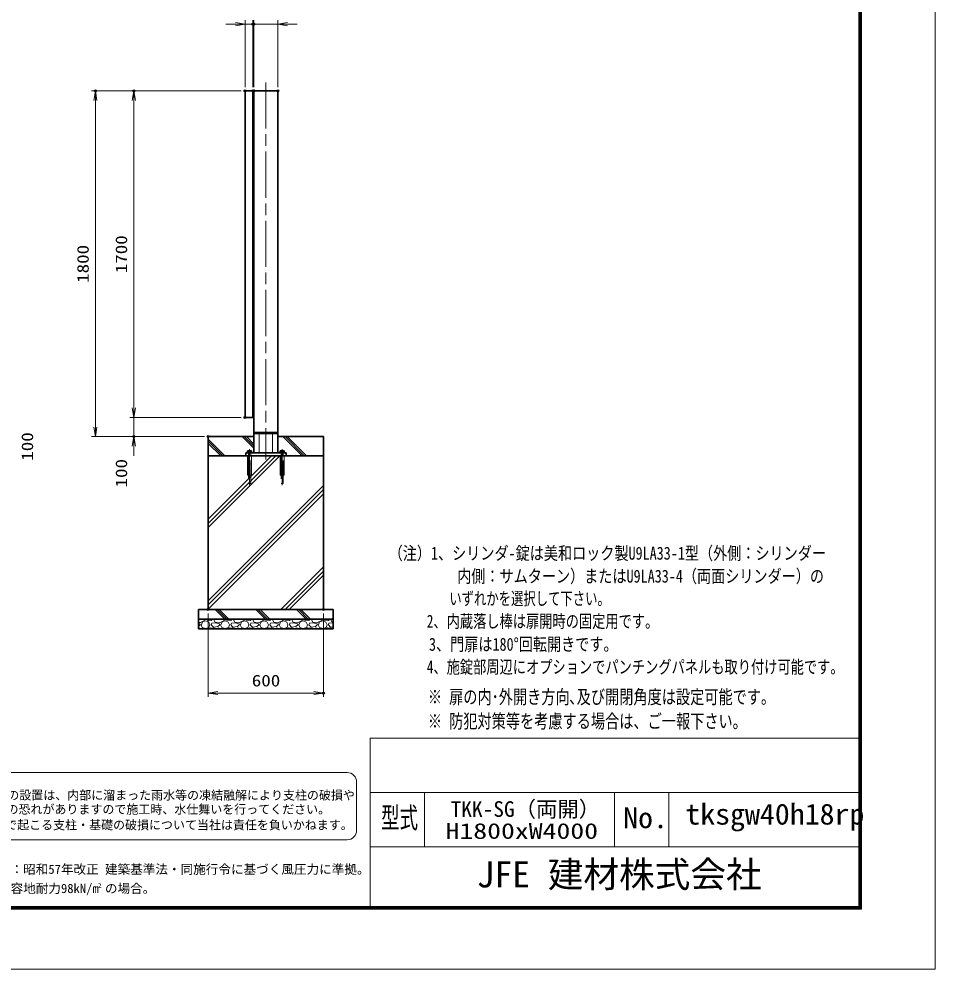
# Model space of a CAD drawing. Units: millimetres at full size. Extents: x -5940 to 5940, y -4200 to 4200.
# Drawn here: x 1171 to 5940, y -4200 to 746 of the extents above; entities that cross this region are included whole.
import ezdxf
from ezdxf.enums import TextEntityAlignment as Align

# ---------------------------------------------------------------- set-up
doc = ezdxf.new("R2010")
doc.units = ezdxf.units.MM
doc.header["$LTSCALE"] = 20
doc.header["$PDMODE"] = 32
doc.header["$PDSIZE"] = 10
doc.linetypes.add('DASHED', pattern=[7.5, 6, -1.5])
doc.linetypes.add('USER1', pattern=[18, 12, -1.5, 3, -1.5])
for name, color, linetype, lineweight in [('0-0_D-TTL', 7, 'Continuous', 18), ('0-1_外形線', 7, 'Continuous', 35), ('0-2_隠れ線', 140, 'DASHED', 18), ('0-3_軸線', 200, 'USER1', 15), ('0-5_細線', 2, 'Continuous', 35), ('0-6_寸法線', 4, 'Continuous', 18), ('0-7_0', 7, 'Continuous', 18), ('0-E_ハッチング', 253, 'Continuous', 13), ('1-0_D-TTL-TXT', 7, 'Continuous', 18)]:
    doc.layers.add(name, color=color, linetype=linetype, lineweight=lineweight)
for name, color, linetype in [('0-8_Defpoints', 7, 'Continuous'), ('0-F_文字', 254, 'Continuous'), ('1-1_WAKU', 7, 'Continuous')]:
    doc.layers.add(name, color=color, linetype=linetype)
doc.styles.add('ＭＳ ゴシック', font='')
doc.styles.get('ＭＳ ゴシック').set_extended_font_data('MS Gothic')

# ---------------------------------------------------------------- blocks, each defined once
blk = doc.blocks.new('PROFSP005ACXU6')
at = {"layer": '0-1_外形線'}
for p, q in [((12, 166), (12, 0)), ((199.9, 103.9), (12, 103.9)), ((12, -166), (12, 0)), ((216, 0), (216, 180)), ((199.9, -103.9), (12, -103.9))]:
    blk.add_line(p, q, dxfattribs=at)
for points in [[(108, 207.8), (12, 207.8), (12, 166), (0, 166), (0, 0)], [(108, -207.8), (12, -207.8), (12, -166), (0, -166), (0, 0)], [(216, 180), (199.9, 207.8), (108, 207.8)], [(216, 0), (216, -180), (199.9, -207.8), (108, -207.8)]]:
    blk.add_lwpolyline(points, dxfattribs=at)
for centre, radius, start, end in [((124, 155.9), 92, 325.61587, 34.38413), ((-127.9, 0), 343.9, 342.41211, 17.58789), ((124, -155.9), 92, 325.61587, 34.38413)]:
    blk.add_arc(centre, radius, start, end, dxfattribs=at)
blk = doc.blocks.new('A$C7A822601')
at = {"layer": '0-7_0', "rotation": 90}
blk.add_blockref('PROFSP005ACXU6', (0, 0), dxfattribs=at)
blk = doc.blocks.new('_Open')
at = {"layer": '0-7_0'}
blk.add_line((-20, 3.333), (0, 0), dxfattribs=at)
blk.add_lwpolyline([(-20, -3.333), (0, 0), (-20, 0)], dxfattribs=at)
blk = doc.blocks.new('_DOTSMALL')
at = {"layer": '0-7_0'}
blk.add_line((-1.25, 0), (1.25, 0), dxfattribs=at)

msp = doc.modelspace()

# ---------------------------------------------------------------- linework, layer by layer
at = {"layer": '0-0_D-TTL'}
for p, q in [((2998.29, -2997.86), (2998.29, -3874.71)), ((2998.29, -2997.86), (5544, -2997.86)), ((2998.29, -3280.71), (5544, -3280.71)), ((3281.14, -3280.71), (3281.14, -3563.57)), ((4271.14, -3280.71), (4271.14, -3563.57)), ((4554, -3280.71), (4554, -3563.57)), ((2998.29, -3563.57), (5544, -3563.57))]:
    msp.add_line(p, q, dxfattribs=at)
for points in [[(-5940, -4200), (5940, -4200), (5940, 4200), (-5940, 4200)], [(-5558.14, 3889.71), (5558.14, 3889.71), (5558.14, -3888.86), (-5558.14, -3888.86)], [(-5554.61, 3886.18), (5554.61, 3886.18), (5554.61, -3885.32), (-5554.61, -3885.32)], [(-5551.07, 3882.64), (5551.07, 3882.64), (5551.07, -3881.79), (-5551.07, -3881.79)], [(-5547.54, 3879.11), (5547.54, 3879.11), (5547.54, -3878.25), (-5547.54, -3878.25)], [(-5544, 3875.57), (5544, 3875.57), (5544, -3874.71), (-5544, -3874.71)]]:
    msp.add_lwpolyline(points, close=True, dxfattribs=at)
at = {"layer": '0-1_外形線'}
for p, q in [((2393.29, 371.52), (2393.29, -1512.48)), ((2393.29, 371.52), (2518.29, 371.52)), ((2518.29, 371.52), (2518.29, -1512.48)), ((2518.29, -1407.48), (2393.29, -1407.48)), ((2393.29, -1412.48), (2518.29, -1412.48)), ((2420.79, -1407.48), (2420.79, -1412.48)), ((2490.79, -1407.48), (2490.79, -1412.48)), ((2560.79, -1512.48), (2350.79, -1512.48)), ((2350.79, -1512.48), (2350.79, -1528.48)), ((2350.79, -1528.48), (2560.79, -1528.48)), ((2560.79, -1512.48), (2560.79, -1528.48))]:
    msp.add_line(p, q, dxfattribs=at)
for points in [[(2387.29, 371.52), (2347.29, 371.52), (2347.29, -1328.48), (2387.29, -1328.48)], [(2387.29, 306.52), (2393.29, 306.52), (2393.29, 356.52), (2387.29, 356.52)], [(2387.29, -1313.48), (2393.29, -1313.48), (2393.29, -1263.48), (2387.29, -1263.48)], [(2155.79, -1528.48), (2755.79, -1528.48), (2755.79, -2328.48), (2155.79, -2328.48)], [(2105.79, -2328.48), (2805.79, -2328.48), (2805.79, -2378.48), (2105.79, -2378.48)], [(2805.79, -2378.48), (2105.79, -2378.48), (2105.79, -2428.48), (2805.79, -2428.48)]]:
    msp.add_lwpolyline(points, close=True, dxfattribs=at)
msp.add_lwpolyline([(2393.29, -1428.48), (2155.79, -1428.48), (2155.79, -1528.48), (2755.79, -1528.48), (2755.79, -1428.48), (2518.29, -1428.48)], dxfattribs=at)
at = {"layer": '0-2_隠れ線'}
for p, q in [((2420.79, -1512.48), (2420.79, -1412.48)), ((2490.79, -1512.48), (2490.79, -1412.48)), ((2364.79, -1512.48), (2364.79, -1528.48)), ((2364.79, -1528.48), (2364.79, -1672.48)), ((2376.79, -1512.48), (2376.79, -1528.48)), ((2376.79, -1672.48), (2376.79, -1528.48)), ((2530.79, -1528.48), (2530.79, -1628.48)), ((2534.79, -1512.48), (2534.79, -1528.48)), ((2546.79, -1512.48), (2546.79, -1528.48)), ((2546.79, -1672.48), (2546.79, -1528.48)), ((2550.79, -1628.48), (2550.79, -1528.48)), ((2530.79, -1628.48), (2550.79, -1628.48)), ((2364.79, -1672.48), (2376.79, -1672.48))]:
    msp.add_line(p, q, dxfattribs=at)
for points in [[(2360.79, -1528.48), (2360.79, -1628.48), (2380.79, -1628.48), (2380.79, -1528.48)], [(2534.79, -1528.48), (2534.79, -1672.48), (2546.79, -1672.48)]]:
    msp.add_lwpolyline(points, dxfattribs=at)
at = {"layer": '0-3_軸線'}
for p, q in [((2455.79, 415.22), (2455.79, -1546.99)), ((2370.79, -1493.14), (2370.79, -1681.02)), ((2540.79, -1493.14), (2540.79, -1681.02))]:
    msp.add_line(p, q, dxfattribs=at)
at = {"layer": '0-6_寸法線'}
for p, q in [((2297.29, 718.85), (2247.29, 718.85)), ((2347.29, 391.52), (2347.29, 738.85)), ((2347.29, 718.85), (2387.29, 718.85)), ((2387.29, 391.52), (2387.29, 738.85)), ((2387.29, 391.52), (2387.29, 738.85)), ((2393.29, 718.85), (2387.29, 718.85)), ((2393.29, 391.52), (2393.29, 738.85)), ((2393.29, 391.52), (2393.29, 738.85)), ((2518.29, 718.85), (2393.29, 718.85)), ((2518.29, 391.52), (2518.29, 738.85)), ((2568.29, 718.85), (2618.29, 718.85)), ((2327.29, 371.52), (1548.07, 371.52)), ((1568.07, -1428.48), (1568.07, 371.52)), ((2327.29, 371.52), (1748.07, 371.52)), ((1768.07, -1328.48), (1768.07, 371.52)), ((1768.07, -1278.48), (1768.07, -1228.48)), ((2327.29, -1328.48), (1748.07, -1328.48)), ((2327.29, -1328.48), (1748.07, -1328.48)), ((1768.07, -1328.48), (1768.07, -1428.48)), ((2135.79, -1428.48), (1548.07, -1428.48)), ((2135.79, -1428.48), (1748.07, -1428.48)), ((1768.07, -1478.48), (1768.07, -1528.48)), ((2155.79, -2348.48), (2155.79, -2783.41)), ((2755.79, -2348.48), (2755.79, -2783.41)), ((2155.79, -2763.41), (2755.79, -2763.41))]:
    msp.add_line(p, q, dxfattribs=at)
at = {"layer": '0-8_Defpoints'}
for p in [(2387.29, 718.85), (2393.29, 718.85), (1568.07, 371.52), (1768.07, 371.52), (2347.29, 371.52), (2347.29, 371.52), (2387.29, 371.52), (2393.29, 371.52), (2518.29, 371.52), (2347.29, -1328.48), (1768.07, -1428.48), (2155.79, -1428.48), (2155.79, -2328.48), (2755.79, -2328.48), (2755.79, -2763.41)]:
    msp.add_point(p, dxfattribs=at)
at = {"layer": '0-E_ハッチング'}
for p, q in [((2393.29, -1488.86), (2332.91, -1428.48)), ((2393.29, -1477.98), (2343.79, -1428.48)), ((2393.29, -1467.11), (2354.66, -1428.48)), ((2645.04, -1528.48), (2545.04, -1428.48)), ((2655.92, -1528.48), (2555.92, -1428.48)), ((2666.79, -1528.48), (2566.79, -1428.48)), ((2242.53, -1528.48), (2155.79, -1441.74)), ((2231.65, -1528.48), (2155.79, -1452.61)), ((2220.78, -1528.48), (2155.79, -1463.49)), ((2155.79, -1858.46), (2485.77, -1528.48)), ((2155.79, -1880.21), (2507.52, -1528.48)), ((2155.79, -1901.96), (2529.27, -1528.48)), ((2155.79, -2282.72), (2755.79, -1682.72)), ((2155.79, -2304.47), (2755.79, -1704.47)), ((2155.79, -2326.22), (2755.79, -1726.22)), ((2534.29, -2328.48), (2755.79, -2106.99)), ((2556.04, -2328.48), (2755.79, -2128.74)), ((2577.79, -2328.48), (2755.79, -2150.49)), ((2241.86, -2378.48), (2191.86, -2328.48)), ((2252.74, -2378.48), (2202.74, -2328.48)), ((2263.61, -2378.48), (2213.61, -2328.48)), ((2453.99, -2378.48), (2403.99, -2328.48)), ((2464.87, -2378.48), (2414.87, -2328.48)), ((2475.74, -2378.48), (2425.74, -2328.48)), ((2666.12, -2378.48), (2616.12, -2328.48)), ((2677, -2378.48), (2627, -2328.48)), ((2687.87, -2378.48), (2637.87, -2328.48)), ((2115.92, -2396.42), (2105.79, -2395.61)), ((2112.88, -2402.52), (2105.79, -2400.74)), ((2113.89, -2407.6), (2105.79, -2416.6)), ((2113.89, -2407.6), (2112.88, -2402.52)), ((2137.26, -2385.24), (2115.92, -2396.42)), ((2118.97, -2407.6), (2125.07, -2421.82)), ((2119.99, -2407.6), (2126.08, -2393.37)), ((2125.07, -2421.82), (2142.34, -2426.9)), ((2126.08, -2393.37), (2142.34, -2388.29)), ((2139.19, -2378.48), (2137.26, -2385.24)), ((2142.34, -2388.29), (2158.6, -2394.39)), ((2142.34, -2426.9), (2159.61, -2421.82)), ((2148.05, -2378.48), (2150.47, -2384.23)), ((2150.47, -2384.23), (2171.8, -2385.24)), ((2158.6, -2394.39), (2164.69, -2407.6)), ((2159.61, -2421.82), (2164.69, -2407.6)), ((2171.8, -2385.24), (2180.55, -2378.48)), ((2171.8, -2407.6), (2174.85, -2399.47)), ((2182.98, -2419.79), (2171.8, -2407.6)), ((2194.16, -2397.44), (2174.85, -2399.47)), ((2206.35, -2417.76), (2182.98, -2419.79)), ((2185.01, -2382.2), (2188.35, -2378.48)), ((2192.12, -2394.39), (2185.01, -2382.2)), ((2217.52, -2396.42), (2192.12, -2394.39)), ((2214.48, -2402.52), (2194.16, -2397.44)), ((2215.49, -2407.6), (2206.35, -2417.76)), ((2215.49, -2407.6), (2214.48, -2402.52)), ((2238.86, -2385.24), (2217.52, -2396.42)), ((2220.57, -2407.6), (2226.67, -2421.82)), ((2221.59, -2407.6), (2227.68, -2393.37)), ((2226.67, -2421.82), (2243.94, -2426.9)), ((2227.68, -2393.37), (2243.94, -2388.29)), ((2240.79, -2378.48), (2238.86, -2385.24)), ((2243.94, -2388.29), (2260.2, -2394.39)), ((2243.94, -2426.9), (2261.21, -2421.82)), ((2249.65, -2378.48), (2252.07, -2384.23)), ((2252.07, -2384.23), (2273.4, -2385.24)), ((2260.2, -2394.39), (2266.29, -2407.6)), ((2261.21, -2421.82), (2266.29, -2407.6)), ((2273.4, -2385.24), (2282.15, -2378.48)), ((2273.4, -2407.6), (2276.45, -2399.47)), ((2284.58, -2419.79), (2273.4, -2407.6)), ((2295.76, -2397.44), (2276.45, -2399.47)), ((2307.95, -2417.76), (2284.58, -2419.79)), ((2286.61, -2382.2), (2289.95, -2378.48)), ((2293.72, -2394.39), (2286.61, -2382.2)), ((2319.12, -2396.42), (2293.72, -2394.39)), ((2316.08, -2402.52), (2295.76, -2397.44)), ((2317.09, -2407.6), (2307.95, -2417.76)), ((2317.09, -2407.6), (2316.08, -2402.52)), ((2340.46, -2385.24), (2319.12, -2396.42)), ((2322.17, -2407.6), (2328.27, -2421.82)), ((2323.19, -2407.6), (2329.28, -2393.37)), ((2328.27, -2421.82), (2345.54, -2426.9)), ((2329.28, -2393.37), (2345.54, -2388.29)), ((2342.39, -2378.48), (2340.46, -2385.24)), ((2345.54, -2388.29), (2361.8, -2394.39)), ((2345.54, -2426.9), (2362.81, -2421.82)), ((2351.25, -2378.48), (2353.67, -2384.23)), ((2353.67, -2384.23), (2375, -2385.24)), ((2361.8, -2394.39), (2367.89, -2407.6)), ((2362.81, -2421.82), (2367.89, -2407.6)), ((2375, -2385.24), (2383.75, -2378.48)), ((2375, -2407.6), (2378.05, -2399.47)), ((2386.18, -2419.79), (2375, -2407.6)), ((2397.36, -2397.44), (2378.05, -2399.47)), ((2409.55, -2417.76), (2386.18, -2419.79)), ((2388.21, -2382.2), (2391.55, -2378.48)), ((2395.32, -2394.39), (2388.21, -2382.2)), ((2420.72, -2396.42), (2395.32, -2394.39)), ((2417.68, -2402.52), (2397.36, -2397.44)), ((2418.69, -2407.6), (2409.55, -2417.76)), ((2418.69, -2407.6), (2417.68, -2402.52)), ((2442.06, -2385.24), (2420.72, -2396.42)), ((2423.77, -2407.6), (2429.87, -2421.82)), ((2424.79, -2407.6), (2430.88, -2393.37)), ((2429.87, -2421.82), (2447.14, -2426.9)), ((2430.88, -2393.37), (2447.14, -2388.29)), ((2443.99, -2378.48), (2442.06, -2385.24)), ((2447.14, -2388.29), (2463.4, -2394.39)), ((2447.14, -2426.9), (2464.41, -2421.82)), ((2452.85, -2378.48), (2455.27, -2384.23)), ((2455.27, -2384.23), (2476.6, -2385.24)), ((2463.4, -2394.39), (2469.49, -2407.6)), ((2464.41, -2421.82), (2469.49, -2407.6)), ((2476.6, -2385.24), (2485.35, -2378.48)), ((2476.6, -2407.6), (2479.65, -2399.47)), ((2487.78, -2419.79), (2476.6, -2407.6)), ((2498.96, -2397.44), (2479.65, -2399.47)), ((2511.15, -2417.76), (2487.78, -2419.79)), ((2489.81, -2382.2), (2493.15, -2378.48)), ((2496.92, -2394.39), (2489.81, -2382.2)), ((2522.32, -2396.42), (2496.92, -2394.39)), ((2519.28, -2402.52), (2498.96, -2397.44)), ((2520.29, -2407.6), (2511.15, -2417.76)), ((2520.29, -2407.6), (2519.28, -2402.52)), ((2543.66, -2385.24), (2522.32, -2396.42)), ((2525.37, -2407.6), (2531.47, -2421.82)), ((2526.39, -2407.6), (2532.48, -2393.37)), ((2531.47, -2421.82), (2548.74, -2426.9)), ((2532.48, -2393.37), (2548.74, -2388.29)), ((2545.59, -2378.48), (2543.66, -2385.24)), ((2548.74, -2388.29), (2565, -2394.39)), ((2548.74, -2426.9), (2566.01, -2421.82)), ((2554.45, -2378.48), (2556.87, -2384.23)), ((2556.87, -2384.23), (2578.2, -2385.24)), ((2565, -2394.39), (2571.09, -2407.6)), ((2566.01, -2421.82), (2571.09, -2407.6)), ((2578.2, -2385.24), (2586.95, -2378.48)), ((2578.2, -2407.6), (2581.25, -2399.47)), ((2589.38, -2419.79), (2578.2, -2407.6)), ((2600.56, -2397.44), (2581.25, -2399.47)), ((2612.75, -2417.76), (2589.38, -2419.79)), ((2591.41, -2382.2), (2594.75, -2378.48)), ((2598.52, -2394.39), (2591.41, -2382.2)), ((2623.92, -2396.42), (2598.52, -2394.39)), ((2620.88, -2402.52), (2600.56, -2397.44)), ((2621.89, -2407.6), (2612.75, -2417.76)), ((2621.89, -2407.6), (2620.88, -2402.52)), ((2645.26, -2385.24), (2623.92, -2396.42)), ((2626.97, -2407.6), (2633.07, -2421.82)), ((2627.99, -2407.6), (2634.08, -2393.37)), ((2633.07, -2421.82), (2650.34, -2426.9)), ((2634.08, -2393.37), (2650.34, -2388.29)), ((2647.19, -2378.48), (2645.26, -2385.24)), ((2650.34, -2388.29), (2666.6, -2394.39)), ((2650.34, -2426.9), (2667.61, -2421.82)), ((2656.05, -2378.48), (2658.47, -2384.23)), ((2658.47, -2384.23), (2679.8, -2385.24)), ((2666.6, -2394.39), (2672.69, -2407.6)), ((2667.61, -2421.82), (2672.69, -2407.6)), ((2679.8, -2385.24), (2688.55, -2378.48)), ((2679.8, -2407.6), (2682.85, -2399.47)), ((2690.98, -2419.79), (2679.8, -2407.6)), ((2702.16, -2397.44), (2682.85, -2399.47)), ((2714.35, -2417.76), (2690.98, -2419.79)), ((2693.01, -2382.2), (2696.35, -2378.48)), ((2700.12, -2394.39), (2693.01, -2382.2)), ((2725.52, -2396.42), (2700.12, -2394.39)), ((2722.48, -2402.52), (2702.16, -2397.44)), ((2723.49, -2407.6), (2714.35, -2417.76)), ((2723.49, -2407.6), (2722.48, -2402.52)), ((2746.86, -2385.24), (2725.52, -2396.42)), ((2728.57, -2407.6), (2734.67, -2421.82)), ((2729.59, -2407.6), (2735.68, -2393.37)), ((2734.67, -2421.82), (2751.94, -2426.9)), ((2735.68, -2393.37), (2751.94, -2388.29)), ((2748.79, -2378.48), (2746.86, -2385.24)), ((2751.94, -2388.29), (2768.2, -2394.39)), ((2751.94, -2426.9), (2769.21, -2421.82)), ((2757.65, -2378.48), (2760.07, -2384.23)), ((2760.07, -2384.23), (2781.4, -2385.24)), ((2768.2, -2394.39), (2774.29, -2407.6)), ((2769.21, -2421.82), (2774.29, -2407.6)), ((2781.4, -2385.24), (2790.15, -2378.48)), ((2781.4, -2407.6), (2784.45, -2399.47)), ((2792.58, -2419.79), (2781.4, -2407.6)), ((2803.76, -2397.44), (2784.45, -2399.47)), ((2805.79, -2418.64), (2792.58, -2419.79)), ((2794.61, -2382.2), (2797.95, -2378.48)), ((2801.72, -2394.39), (2794.61, -2382.2)), ((2805.79, -2394.71), (2801.72, -2394.39)), ((2805.79, -2397.94), (2803.76, -2397.44)), ((2106.78, -2423.85), (2105.79, -2424.28)), ((2118.97, -2427.92), (2106.78, -2423.85)), ((2118.03, -2428.48), (2118.97, -2427.92)), ((2166.72, -2423.85), (2161.65, -2428.48)), ((2191.11, -2425.88), (2166.72, -2423.85)), ((2192.69, -2428.48), (2191.11, -2425.88)), ((2208.38, -2423.85), (2201.27, -2426.9)), ((2201.27, -2426.9), (2201.9, -2428.48)), ((2220.57, -2427.92), (2208.38, -2423.85)), ((2219.63, -2428.48), (2220.57, -2427.92)), ((2268.32, -2423.85), (2263.25, -2428.48)), ((2292.71, -2425.88), (2268.32, -2423.85)), ((2294.29, -2428.48), (2292.71, -2425.88)), ((2309.98, -2423.85), (2302.87, -2426.9)), ((2302.87, -2426.9), (2303.5, -2428.48)), ((2322.17, -2427.92), (2309.98, -2423.85)), ((2321.23, -2428.48), (2322.17, -2427.92)), ((2369.92, -2423.85), (2364.85, -2428.48)), ((2394.31, -2425.88), (2369.92, -2423.85)), ((2395.89, -2428.48), (2394.31, -2425.88)), ((2411.58, -2423.85), (2404.47, -2426.9)), ((2404.47, -2426.9), (2405.1, -2428.48)), ((2423.77, -2427.92), (2411.58, -2423.85)), ((2422.83, -2428.48), (2423.77, -2427.92)), ((2471.52, -2423.85), (2466.45, -2428.48)), ((2495.91, -2425.88), (2471.52, -2423.85)), ((2497.49, -2428.48), (2495.91, -2425.88)), ((2513.18, -2423.85), (2506.07, -2426.9)), ((2506.07, -2426.9), (2506.7, -2428.48)), ((2525.37, -2427.92), (2513.18, -2423.85)), ((2524.43, -2428.48), (2525.37, -2427.92)), ((2573.12, -2423.85), (2568.05, -2428.48)), ((2597.51, -2425.88), (2573.12, -2423.85)), ((2599.09, -2428.48), (2597.51, -2425.88)), ((2614.78, -2423.85), (2607.67, -2426.9)), ((2607.67, -2426.9), (2608.3, -2428.48)), ((2626.97, -2427.92), (2614.78, -2423.85)), ((2626.03, -2428.48), (2626.97, -2427.92)), ((2674.72, -2423.85), (2669.65, -2428.48)), ((2699.11, -2425.88), (2674.72, -2423.85)), ((2700.69, -2428.48), (2699.11, -2425.88)), ((2716.38, -2423.85), (2709.27, -2426.9)), ((2709.27, -2426.9), (2709.9, -2428.48)), ((2728.57, -2427.92), (2716.38, -2423.85)), ((2727.63, -2428.48), (2728.57, -2427.92)), ((2776.32, -2423.85), (2771.25, -2428.48)), ((2800.71, -2425.88), (2776.32, -2423.85)), ((2802.29, -2428.48), (2800.71, -2425.88))]:
    msp.add_line(p, q, dxfattribs=at)
at = {"layer": '1-0_D-TTL-TXT', "color": 2}
for p, q in [((2878.63, -3177.42), (433.08, -3177.42)), ((2928.63, -3477.42), (2928.63, -3227.42)), ((433.08, -3527.42), (2878.63, -3527.42))]:
    msp.add_line(p, q, dxfattribs=at)
for centre, start, end in [((2878.63, -3227.42), 0, 90), ((2878.63, -3477.42), 270, 0)]:
    msp.add_arc(centre, 50, start, end, dxfattribs=at)

# ---------------------------------------------------------------- block references
at = {"layer": '0-5_細線', "xscale": 0.05, "yscale": 0.05}
for p in [(2370.79, -1512.48), (2540.79, -1512.48)]:
    msp.add_blockref('A$C7A822601', p, dxfattribs=at)
at = {"layer": '0-6_寸法線', "xscale": 2.5, "yscale": 2.5}
for name, p in [('_Open', (2347.29, 718.85)), ('_DOTSMALL', (2387.29, 718.85)), ('_DOTSMALL', (2393.29, 718.85)), ('_Open', (2755.79, -2763.41))]:
    msp.add_blockref(name, p, dxfattribs=at)
for name, p, rotation in [('_DOTSMALL', (2387.29, 718.85), 180), ('_DOTSMALL', (2393.29, 718.85), 180), ('_Open', (2518.29, 718.85), 180), ('_Open', (1568.07, 371.52), 90), ('_Open', (1768.07, 371.52), 90), ('_Open', (1768.07, -1328.48), 270), ('_Open', (1768.07, -1328.48), 270), ('_Open', (1568.07, -1428.48), 270), ('_Open', (1768.07, -1428.48), 90), ('_Open', (2155.79, -2763.41), 180)]:
    msp.add_blockref(name, p, dxfattribs=dict(at, rotation=rotation))

# ---------------------------------------------------------------- texts
at = {"layer": '0-6_寸法線', "color": 254, "style": 'ＭＳ ゴシック', "width": 1.2}
for s, p in [('1700', (1751.73, -578.08)), ('1800', (1551.73, -628.08)), ('100', (1262.25, -1554.08)), ('100', (1751.73, -1693.16))]:
    msp.add_text(s, height=60.56, rotation=90, dxfattribs=at).set_placement(p, align=Align.BOTTOM_LEFT)
msp.add_text('600', height=60.56, dxfattribs=at).set_placement((2382.59, -2747.07), align=Align.BOTTOM_LEFT)
at = {"layer": '0-F_文字', "style": 'ＭＳ ゴシック'}
for s, height, width, p in [('（注）1、シリンダ-錠は美和ロック製U9LA33-1型（外側：シリンダー', 67.35, 0.8, (3095.13, -2089.21)), ('\u3000       内側：サムターン）またはU9LA33-4（両面シリンダー）の', 67.35, 0.8, (3122.01, -2208.68)), ('\u3000\u3000     いずれかを選択して下さい。', 67.35, 0.7, (3122.01, -2325.45)), ('     2、内蔵落し棒は扉開時の固定用です。', 67.35, 0.75, (3122.01, -2443.39)), ('     3、門扉は180°回転開きです。', 67.35, 0.8, (3122.01, -2563.39)), ('     4、施錠部周辺にオプションでパンチングパネルも取り付け可能です。', 67.35, 0.75, (3122.01, -2681.33)), ('※ 扉の内･外開き方向､及び開閉角度は設定可能です｡', 72.16, 0.75, (3299.43, -2841.1)), ('※ 防犯対策等を考慮する場合は、ご一報下さい。', 72.16, 0.75, (3299.43, -2967.47))]:
    msp.add_text(s, height=height, dxfattribs=dict(at, width=width)).set_placement(p, align=Align.BOTTOM_LEFT)
at = {"layer": '1-0_D-TTL-TXT', "style": 'ＭＳ ゴシック'}
for s, height, p in [('凍結の恐れがある場所への設置は、内部に溜まった雨水等の凍結融解により支柱の破損や', 45.75, (423.26, -3332.09)), ('コンクリート基礎の破損の恐れがありますので施工時、水仕舞いを行ってください。', 45.75, (419.15, -3405.52)), ('施工による水仕舞い不備で起こる支柱・基礎の破損について当社は責任を負いかねます。 ', 45.75, (412.16, -3487.01)), ('（設計条件）風荷重：昭和57年改正 建築基準法・同施行令に基づく風圧力に準拠。', 48.09, (536.29, -3719.1)), ('JFE 建材株式会社', 136.1, (3553.22, -3816.03)), ('（基礎条件）長期許容地耐力98kN/m の場合。', 48.09, (536.29, -3819.1)), ('2', 24.05, (1581.7, -3783.3))]:
    msp.add_text(s, height=height, dxfattribs=at).set_placement(p, align=Align.BOTTOM_LEFT)
for s, height, width, p in [('型式', 108.9, 0.65, (3055.23, -3499.65)), ('No.', 108.8, 1.05, (4316.4, -3499.65)), ('tksgw40h18rp', 108.8, 1.05, (4639.8, -3480.79))]:
    msp.add_text(s, height=height, dxfattribs=dict(at, width=width)).set_placement(p, align=Align.BOTTOM_LEFT)
at = {"layer": '1-1_WAKU', "style": 'ＭＳ ゴシック'}
msp.add_text('TKK-SG（両開）', height=81.64, dxfattribs=at).set_placement((3417.9, -3432.67), align=Align.BOTTOM_LEFT)
at = {"layer": '1-1_WAKU', "style": 'ＭＳ ゴシック', "width": 1.3}
msp.add_text('H1800xW4000', height=81.64, dxfattribs=at).set_placement((3391.46, -3546.87), align=Align.BOTTOM_LEFT)

doc.saveas('drawing.dxf')
